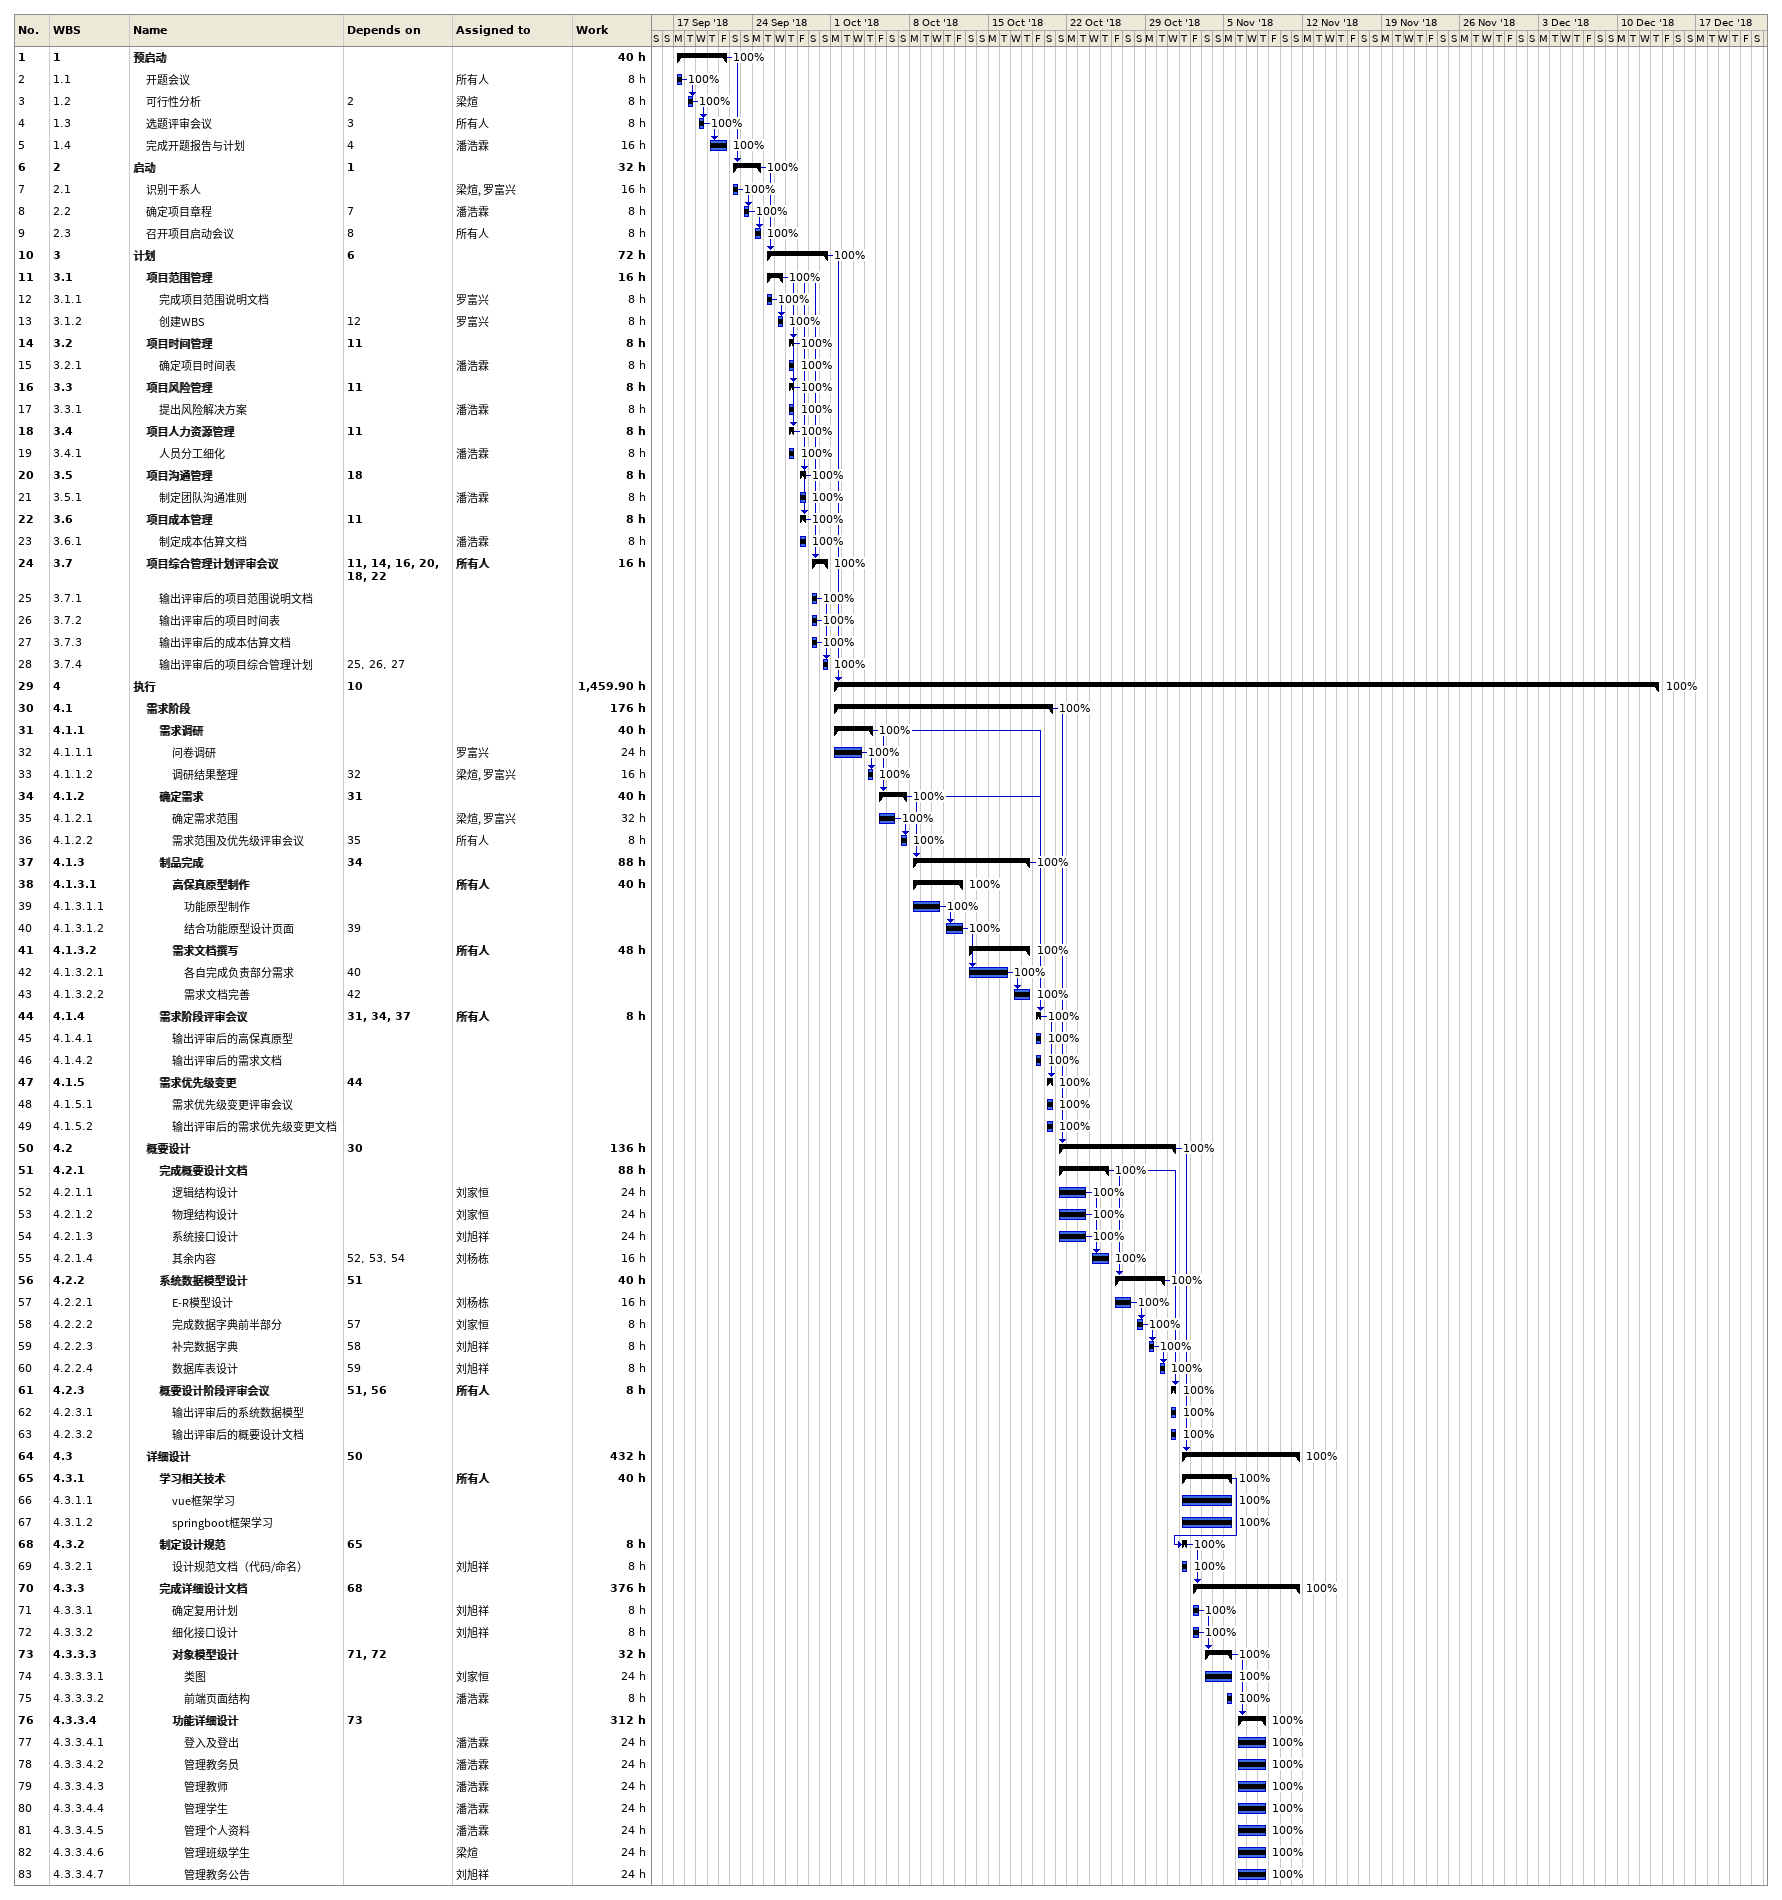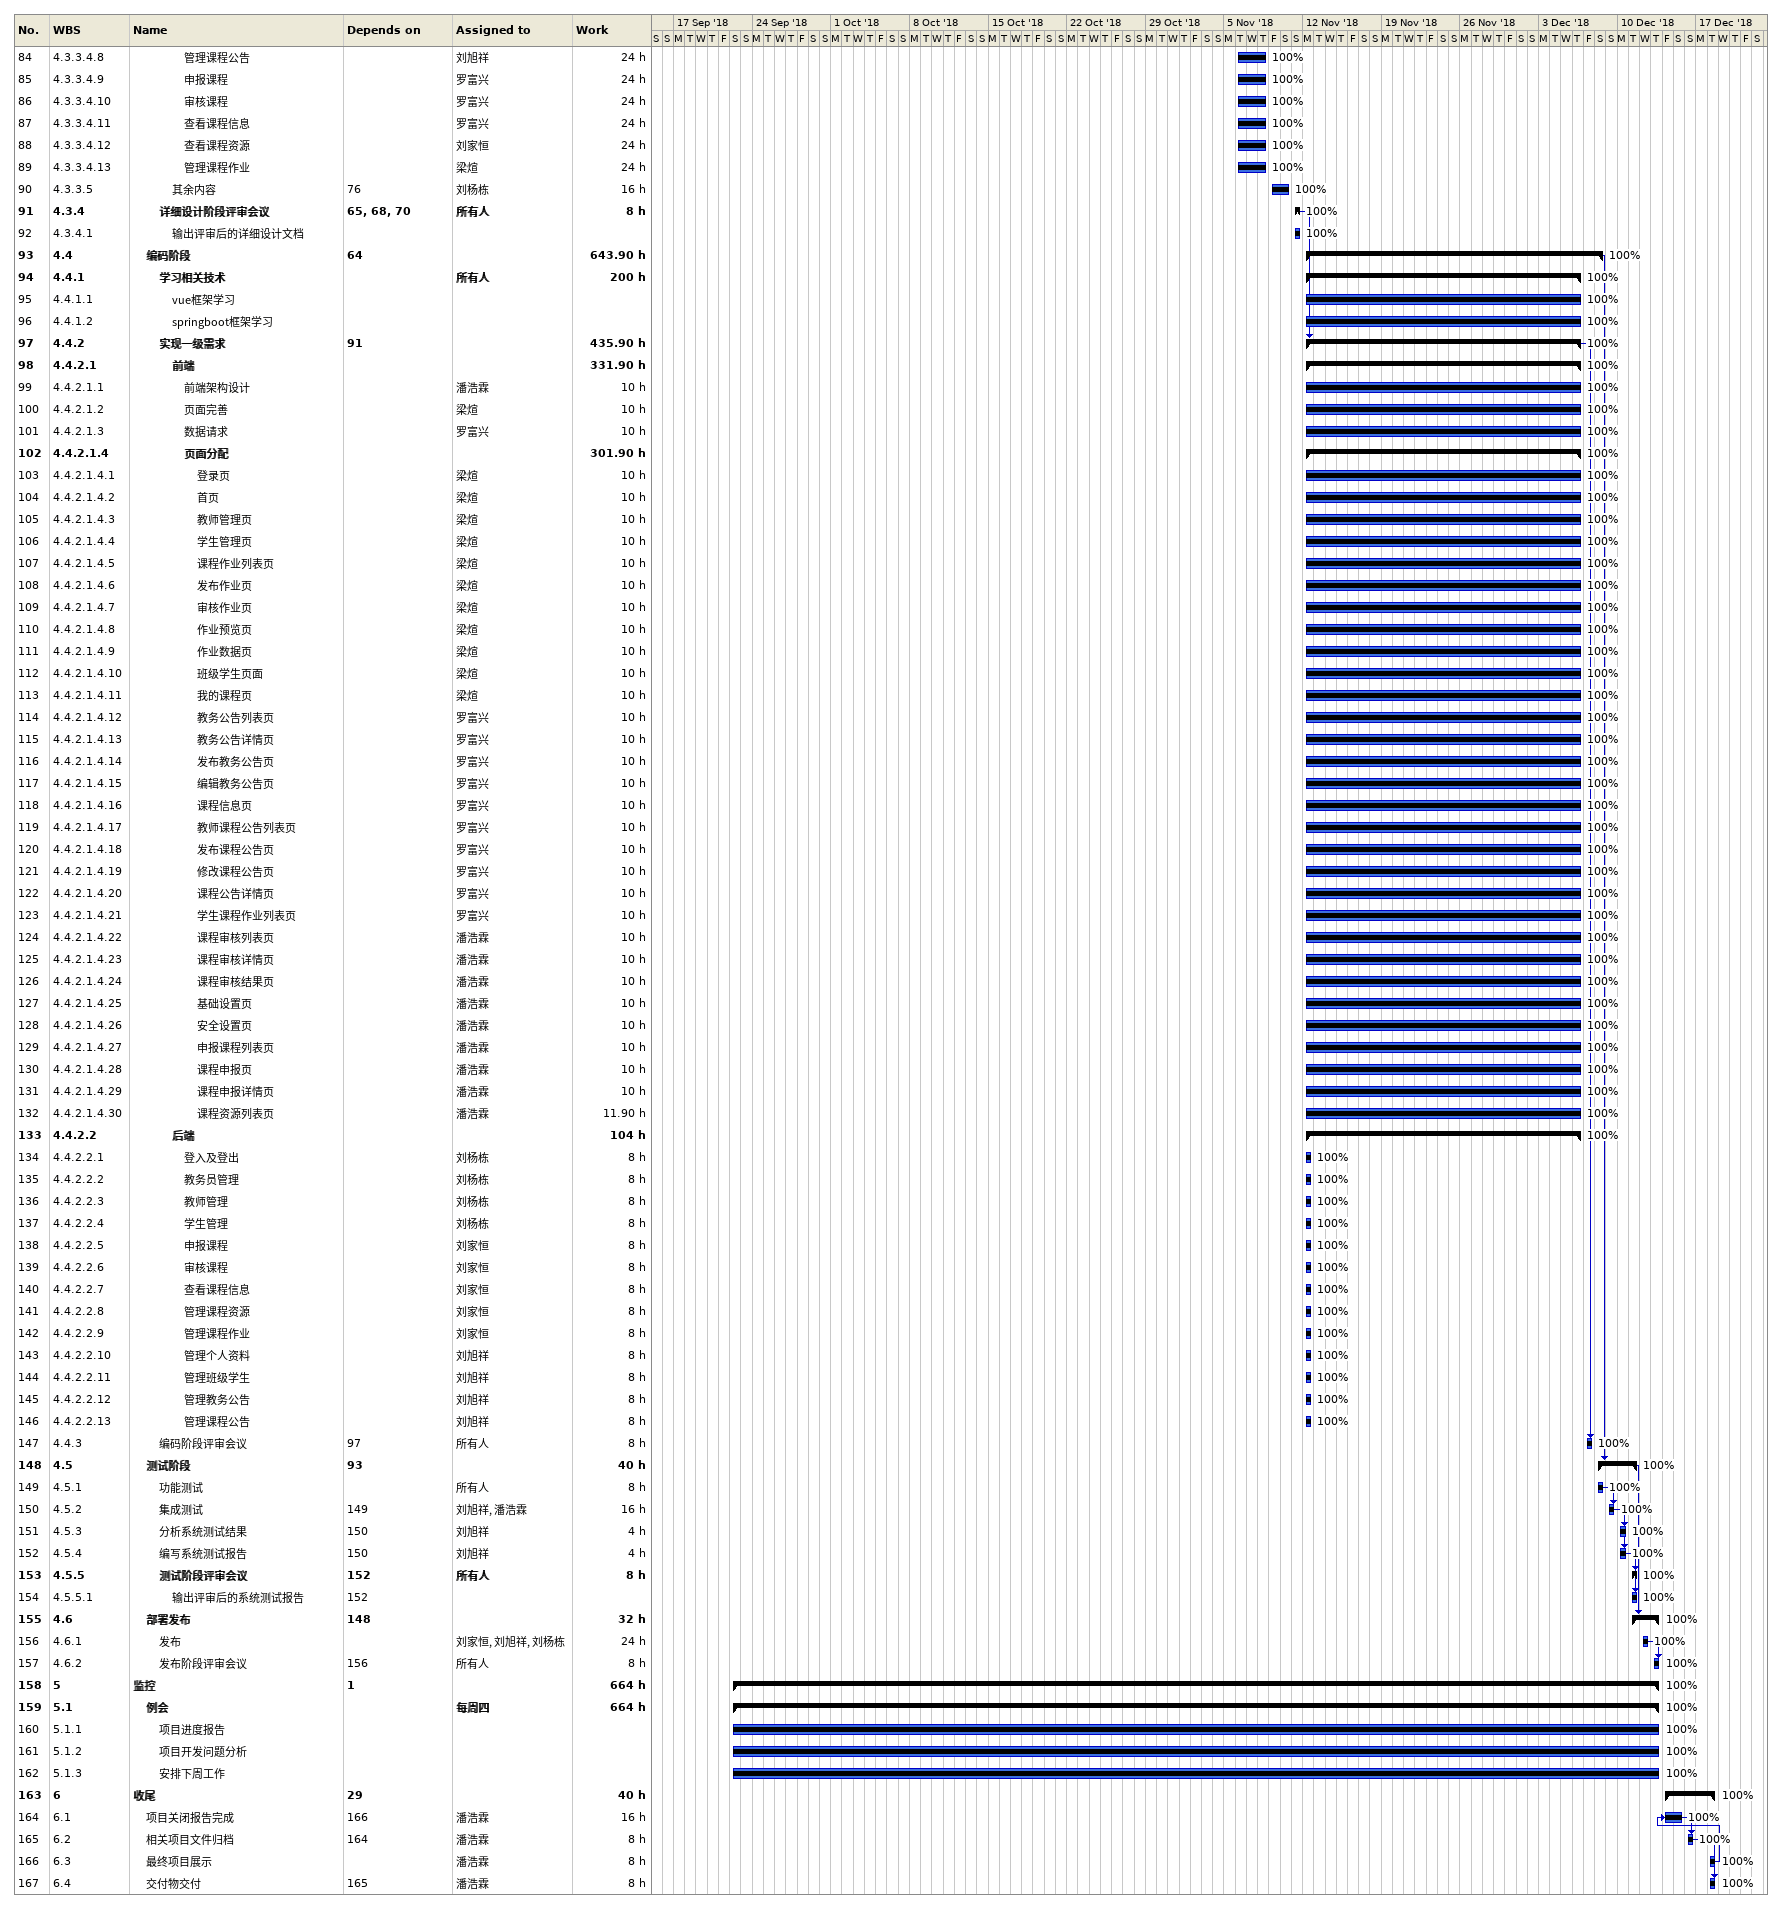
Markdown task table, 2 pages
| ID | WBS | Task | Start | Finish | Predecessors | Resources | % complete | Work (h) |
|---|---|---|---|---|---|---|---|---|
| 1 | 1 | **预启动** | 2018-09-17 | 2018-09-21 |  |  | 100 | 40 |
| 2 | 1.1 | 开题会议 | 2018-09-17 | 2018-09-17 |  | 所有人 | 100 | 8 |
| 3 | 1.2 | 可行性分析 | 2018-09-18 | 2018-09-18 | 2 | 梁煊 | 100 | 8 |
| 4 | 1.3 | 选题评审会议 | 2018-09-19 | 2018-09-19 | 3 | 所有人 | 100 | 8 |
| 5 | 1.4 | 完成开题报告与计划 | 2018-09-20 | 2018-09-21 | 4 | 潘浩霖 | 100 | 16 |
| 6 | 2 | **启动** | 2018-09-22 | 2018-09-24 | 1 |  | 100 | 32 |
| 7 | 2.1 | 识别干系人 | 2018-09-22 | 2018-09-22 |  | 梁煊, 罗富兴 | 100 | 16 |
| 8 | 2.2 | 确定项目章程 | 2018-09-23 | 2018-09-23 | 7 | 潘浩霖 | 100 | 8 |
| 9 | 2.3 | 召开项目启动会议 | 2018-09-24 | 2018-09-24 | 8 | 所有人 | 100 | 8 |
| 10 | 3 | **计划** | 2018-09-25 | 2018-09-30 | 6 |  | 100 | 72 |
| 11 | 3.1 | **项目范围管理** | 2018-09-25 | 2018-09-26 |  |  | 100 | 16 |
| 12 | 3.1.1 | 完成项目范围说明文档 | 2018-09-25 | 2018-09-25 |  | 罗富兴 | 100 | 8 |
| 13 | 3.1.2 | 创建WBS | 2018-09-26 | 2018-09-26 | 12 | 罗富兴 | 100 | 8 |
| 14 | 3.2 | **项目时间管理** | 2018-09-27 | 2018-09-27 | 11 |  | 100 | 8 |
| 15 | 3.2.1 | 确定项目时间表 | 2018-09-27 | 2018-09-27 |  | 潘浩霖 | 100 | 8 |
| 16 | 3.3 | **项目风险管理** | 2018-09-27 | 2018-09-27 | 11 |  | 100 | 8 |
| 17 | 3.3.1 | 提出风险解决方案 | 2018-09-27 | 2018-09-27 |  | 潘浩霖 | 100 | 8 |
| 18 | 3.4 | **项目人力资源管理** | 2018-09-27 | 2018-09-27 | 11 |  | 100 | 8 |
| 19 | 3.4.1 | 人员分工细化 | 2018-09-27 | 2018-09-27 |  | 潘浩霖 | 100 | 8 |
| 20 | 3.5 | **项目沟通管理** | 2018-09-28 | 2018-09-28 | 18 |  | 100 | 8 |
| 21 | 3.5.1 | 制定团队沟通准则 | 2018-09-28 | 2018-09-28 |  | 潘浩霖 | 100 | 8 |
| 22 | 3.6 | **项目成本管理** | 2018-09-28 | 2018-09-28 | 11 |  | 100 | 8 |
| 23 | 3.6.1 | 制定成本估算文档 | 2018-09-28 | 2018-09-28 |  | 潘浩霖 | 100 | 8 |
| 24 | 3.7 | **项目综合管理计划评审会议** | 2018-09-29 | 2018-09-30 | 11, 14, 16, 20, 18, 22 | 所有人 | 100 | 16 |
| 25 | 3.7.1 | 输出评审后的项目范围说明文档 | 2018-09-29 | 2018-09-29 |  |  | 100 |  |
| 26 | 3.7.2 | 输出评审后的项目时间表 | 2018-09-29 | 2018-09-29 |  |  | 100 |  |
| 27 | 3.7.3 | 输出评审后的成本估算文档 | 2018-09-29 | 2018-09-29 |  |  | 100 |  |
| 28 | 3.7.4 | 输出评审后的项目综合管理计划 | 2018-09-30 | 2018-09-30 | 25, 26, 27 |  | 100 |  |
| 29 | 4 | **执行** | 2018-10-01 | 2018-12-13 | 10 |  | 100 | 1459.90 |
| 30 | 4.1 | **需求阶段** | 2018-10-01 | 2018-10-20 |  |  | 100 | 176 |
| 31 | 4.1.1 | **需求调研** | 2018-10-01 | 2018-10-04 |  |  | 100 | 40 |
| 32 | 4.1.1.1 | 问卷调研 | 2018-10-01 | 2018-10-03 |  | 罗富兴 | 100 | 24 |
| 33 | 4.1.1.2 | 调研结果整理 | 2018-10-04 | 2018-10-04 | 32 | 梁煊, 罗富兴 | 100 | 16 |
| 34 | 4.1.2 | **确定需求** | 2018-10-05 | 2018-10-07 | 31 |  | 100 | 40 |
| 35 | 4.1.2.1 | 确定需求范围 | 2018-10-05 | 2018-10-06 |  | 梁煊, 罗富兴 | 100 | 32 |
| 36 | 4.1.2.2 | 需求范围及优先级评审会议 | 2018-10-07 | 2018-10-07 | 35 | 所有人 | 100 | 8 |
| 37 | 4.1.3 | **制品完成** | 2018-10-08 | 2018-10-18 | 34 |  | 100 | 88 |
| 38 | 4.1.3.1 | **高保真原型制作** | 2018-10-08 | 2018-10-12 |  | 所有人 | 100 | 40 |
| 39 | 4.1.3.1.1 | 功能原型制作 | 2018-10-08 | 2018-10-10 |  |  | 100 |  |
| 40 | 4.1.3.1.2 | 结合功能原型设计页面 | 2018-10-11 | 2018-10-12 | 39 |  | 100 |  |
| 41 | 4.1.3.2 | **需求文档撰写** | 2018-10-13 | 2018-10-18 |  | 所有人 | 100 | 48 |
| 42 | 4.1.3.2.1 | 各自完成负责部分需求 | 2018-10-13 | 2018-10-16 | 40 |  | 100 |  |
| 43 | 4.1.3.2.2 | 需求文档完善 | 2018-10-17 | 2018-10-18 | 42 |  | 100 |  |
| 44 | 4.1.4 | **需求阶段评审会议** | 2018-10-19 | 2018-10-19 | 31, 34, 37 | 所有人 | 100 | 8 |
| 45 | 4.1.4.1 | 输出评审后的高保真原型 | 2018-10-19 | 2018-10-19 |  |  | 100 |  |
| 46 | 4.1.4.2 | 输出评审后的需求文档 | 2018-10-19 | 2018-10-19 |  |  | 100 |  |
| 47 | 4.1.5 | **需求优先级变更** | 2018-10-20 | 2018-10-20 | 44 |  | 100 |  |
| 48 | 4.1.5.1 | 需求优先级变更评审会议 | 2018-10-20 | 2018-10-20 |  |  | 100 |  |
| 49 | 4.1.5.2 | 输出评审后的需求优先级变更文档 | 2018-10-20 | 2018-10-20 |  |  | 100 |  |
| 50 | 4.2 | **概要设计** | 2018-10-21 | 2018-10-31 | 30 |  | 100 | 136 |
| 51 | 4.2.1 | **完成概要设计文档** | 2018-10-21 | 2018-10-25 |  |  | 100 | 88 |
| 52 | 4.2.1.1 | 逻辑结构设计 | 2018-10-21 | 2018-10-23 |  | 刘家恒 | 100 | 24 |
| 53 | 4.2.1.2 | 物理结构设计 | 2018-10-21 | 2018-10-23 |  | 刘家恒 | 100 | 24 |
| 54 | 4.2.1.3 | 系统接口设计 | 2018-10-21 | 2018-10-23 |  | 刘旭祥 | 100 | 24 |
| 55 | 4.2.1.4 | 其余内容 | 2018-10-24 | 2018-10-25 | 52, 53, 54 | 刘杨栋 | 100 | 16 |
| 56 | 4.2.2 | **系统数据模型设计** | 2018-10-26 | 2018-10-30 | 51 |  | 100 | 40 |
| 57 | 4.2.2.1 | E-R模型设计 | 2018-10-26 | 2018-10-27 |  | 刘杨栋 | 100 | 16 |
| 58 | 4.2.2.2 | 完成数据字典前半部分 | 2018-10-28 | 2018-10-28 | 57 | 刘家恒 | 100 | 8 |
| 59 | 4.2.2.3 | 补完数据字典 | 2018-10-29 | 2018-10-29 | 58 | 刘旭祥 | 100 | 8 |
| 60 | 4.2.2.4 | 数据库表设计 | 2018-10-30 | 2018-10-30 | 59 | 刘旭祥 | 100 | 8 |
| 61 | 4.2.3 | **概要设计阶段评审会议** | 2018-10-31 | 2018-10-31 | 51, 56 | 所有人 | 100 | 8 |
| 62 | 4.2.3.1 | 输出评审后的系统数据模型 | 2018-10-31 | 2018-10-31 |  |  | 100 |  |
| 63 | 4.2.3.2 | 输出评审后的概要设计文档 | 2018-10-31 | 2018-10-31 |  |  | 100 |  |
| 64 | 4.3 | **详细设计** | 2018-11-01 | 2018-11-11 | 50 |  | 100 | 432 |
| 65 | 4.3.1 | **学习相关技术** | 2018-11-01 | 2018-11-05 |  | 所有人 | 100 | 40 |
| 66 | 4.3.1.1 | vue框架学习 | 2018-11-01 | 2018-11-05 |  |  | 100 |  |
| 67 | 4.3.1.2 | springboot框架学习 | 2018-11-01 | 2018-11-05 |  |  | 100 |  |
| 68 | 4.3.2 | **制定设计规范** | 2018-11-01 | 2018-11-01 | 65 |  | 100 | 8 |
| 69 | 4.3.2.1 | 设计规范文档（代码/命名） | 2018-11-01 | 2018-11-01 |  | 刘旭祥 | 100 | 8 |
| 70 | 4.3.3 | **完成详细设计文档** | 2018-11-02 | 2018-11-11 | 68 |  | 100 | 376 |
| 71 | 4.3.3.1 | 确定复用计划 | 2018-11-02 | 2018-11-02 |  | 刘旭祥 | 100 | 8 |
| 72 | 4.3.3.2 | 细化接口设计 | 2018-11-02 | 2018-11-02 |  | 刘旭祥 | 100 | 8 |
| 73 | 4.3.3.3 | **对象模型设计** | 2018-11-03 | 2018-11-05 | 71, 72 |  | 100 | 32 |
| 74 | 4.3.3.3.1 | 类图 | 2018-11-03 | 2018-11-05 |  | 刘家恒 | 100 | 24 |
| 75 | 4.3.3.3.2 | 前端页面结构 | 2018-11-05 | 2018-11-05 |  | 潘浩霖 | 100 | 8 |
| 76 | 4.3.3.4 | **功能详细设计** | 2018-11-06 | 2018-11-08 | 73 |  | 100 | 312 |
| 77 | 4.3.3.4.1 | 登入及登出 | 2018-11-06 | 2018-11-08 |  | 潘浩霖 | 100 | 24 |
| 78 | 4.3.3.4.2 | 管理教务员 | 2018-11-06 | 2018-11-08 |  | 潘浩霖 | 100 | 24 |
| 79 | 4.3.3.4.3 | 管理教师 | 2018-11-06 | 2018-11-08 |  | 潘浩霖 | 100 | 24 |
| 80 | 4.3.3.4.4 | 管理学生 | 2018-11-06 | 2018-11-08 |  | 潘浩霖 | 100 | 24 |
| 81 | 4.3.3.4.5 | 管理个人资料 | 2018-11-06 | 2018-11-08 |  | 潘浩霖 | 100 | 24 |
| 82 | 4.3.3.4.6 | 管理班级学生 | 2018-11-06 | 2018-11-08 |  | 梁煊 | 100 | 24 |
| 83 | 4.3.3.4.7 | 管理教务公告 | 2018-11-06 | 2018-11-08 |  | 刘旭祥 | 100 | 24 |
| 84 | 4.3.3.4.8 | 管理课程公告 | 2018-11-06 | 2018-11-08 |  | 刘旭祥 | 100 | 24 |
| 85 | 4.3.3.4.9 | 申报课程 | 2018-11-06 | 2018-11-08 |  | 罗富兴 | 100 | 24 |
| 86 | 4.3.3.4.10 | 审核课程 | 2018-11-06 | 2018-11-08 |  | 罗富兴 | 100 | 24 |
| 87 | 4.3.3.4.11 | 查看课程信息 | 2018-11-06 | 2018-11-08 |  | 罗富兴 | 100 | 24 |
| 88 | 4.3.3.4.12 | 查看课程资源 | 2018-11-06 | 2018-11-08 |  | 刘家恒 | 100 | 24 |
| 89 | 4.3.3.4.13 | 管理课程作业 | 2018-11-06 | 2018-11-08 |  | 梁煊 | 100 | 24 |
| 90 | 4.3.3.5 | 其余内容 | 2018-11-09 | 2018-11-10 | 76 | 刘杨栋 | 100 | 16 |
| 91 | 4.3.4 | **详细设计阶段评审会议** | 2018-11-11 | 2018-11-11 | 65, 68, 70 | 所有人 | 100 | 8 |
| 92 | 4.3.4.1 | 输出评审后的详细设计文档 | 2018-11-11 | 2018-11-11 |  |  | 100 |  |
| 93 | 4.4 | **编码阶段** | 2018-11-12 | 2018-12-08 | 64 |  | 100 | 643.90 |
| 94 | 4.4.1 | **学习相关技术** | 2018-11-12 | 2018-12-06 |  | 所有人 | 100 | 200 |
| 95 | 4.4.1.1 | vue框架学习 | 2018-11-12 | 2018-12-06 |  |  | 100 |  |
| 96 | 4.4.1.2 | springboot框架学习 | 2018-11-12 | 2018-12-06 |  |  | 100 |  |
| 97 | 4.4.2 | **实现一级需求** | 2018-11-12 | 2018-12-06 | 91 |  | 100 | 435.90 |
| 98 | 4.4.2.1 | **前端** | 2018-11-12 | 2018-12-06 |  |  | 100 | 331.90 |
| 99 | 4.4.2.1.1 | 前端架构设计 | 2018-11-12 | 2018-12-06 |  | 潘浩霖 | 100 | 10 |
| 100 | 4.4.2.1.2 | 页面完善 | 2018-11-12 | 2018-12-06 |  | 梁煊 | 100 | 10 |
| 101 | 4.4.2.1.3 | 数据请求 | 2018-11-12 | 2018-12-06 |  | 罗富兴 | 100 | 10 |
| 102 | 4.4.2.1.4 | **页面分配** | 2018-11-12 | 2018-12-06 |  |  | 100 | 301.90 |
| 103 | 4.4.2.1.4.1 | 登录页 | 2018-11-12 | 2018-12-06 |  | 梁煊 | 100 | 10 |
| 104 | 4.4.2.1.4.2 | 首页 | 2018-11-12 | 2018-12-06 |  | 梁煊 | 100 | 10 |
| 105 | 4.4.2.1.4.3 | 教师管理页 | 2018-11-12 | 2018-12-06 |  | 梁煊 | 100 | 10 |
| 106 | 4.4.2.1.4.4 | 学生管理页 | 2018-11-12 | 2018-12-06 |  | 梁煊 | 100 | 10 |
| 107 | 4.4.2.1.4.5 | 课程作业列表页 | 2018-11-12 | 2018-12-06 |  | 梁煊 | 100 | 10 |
| 108 | 4.4.2.1.4.6 | 发布作业页 | 2018-11-12 | 2018-12-06 |  | 梁煊 | 100 | 10 |
| 109 | 4.4.2.1.4.7 | 审核作业页 | 2018-11-12 | 2018-12-06 |  | 梁煊 | 100 | 10 |
| 110 | 4.4.2.1.4.8 | 作业预览页 | 2018-11-12 | 2018-12-06 |  | 梁煊 | 100 | 10 |
| 111 | 4.4.2.1.4.9 | 作业数据页 | 2018-11-12 | 2018-12-06 |  | 梁煊 | 100 | 10 |
| 112 | 4.4.2.1.4.10 | 班级学生页面 | 2018-11-12 | 2018-12-06 |  | 梁煊 | 100 | 10 |
| 113 | 4.4.2.1.4.11 | 我的课程页 | 2018-11-12 | 2018-12-06 |  | 梁煊 | 100 | 10 |
| 114 | 4.4.2.1.4.12 | 教务公告列表页 | 2018-11-12 | 2018-12-06 |  | 罗富兴 | 100 | 10 |
| 115 | 4.4.2.1.4.13 | 教务公告详情页 | 2018-11-12 | 2018-12-06 |  | 罗富兴 | 100 | 10 |
| 116 | 4.4.2.1.4.14 | 发布教务公告页 | 2018-11-12 | 2018-12-06 |  | 罗富兴 | 100 | 10 |
| 117 | 4.4.2.1.4.15 | 编辑教务公告页 | 2018-11-12 | 2018-12-06 |  | 罗富兴 | 100 | 10 |
| 118 | 4.4.2.1.4.16 | 课程信息页 | 2018-11-12 | 2018-12-06 |  | 罗富兴 | 100 | 10 |
| 119 | 4.4.2.1.4.17 | 教师课程公告列表页 | 2018-11-12 | 2018-12-06 |  | 罗富兴 | 100 | 10 |
| 120 | 4.4.2.1.4.18 | 发布课程公告页 | 2018-11-12 | 2018-12-06 |  | 罗富兴 | 100 | 10 |
| 121 | 4.4.2.1.4.19 | 修改课程公告页 | 2018-11-12 | 2018-12-06 |  | 罗富兴 | 100 | 10 |
| 122 | 4.4.2.1.4.20 | 课程公告详情页 | 2018-11-12 | 2018-12-06 |  | 罗富兴 | 100 | 10 |
| 123 | 4.4.2.1.4.21 | 学生课程作业列表页 | 2018-11-12 | 2018-12-06 |  | 罗富兴 | 100 | 10 |
| 124 | 4.4.2.1.4.22 | 课程审核列表页 | 2018-11-12 | 2018-12-06 |  | 潘浩霖 | 100 | 10 |
| 125 | 4.4.2.1.4.23 | 课程审核详情页 | 2018-11-12 | 2018-12-06 |  | 潘浩霖 | 100 | 10 |
| 126 | 4.4.2.1.4.24 | 课程审核结果页 | 2018-11-12 | 2018-12-06 |  | 潘浩霖 | 100 | 10 |
| 127 | 4.4.2.1.4.25 | 基础设置页 | 2018-11-12 | 2018-12-06 |  | 潘浩霖 | 100 | 10 |
| 128 | 4.4.2.1.4.26 | 安全设置页 | 2018-11-12 | 2018-12-06 |  | 潘浩霖 | 100 | 10 |
| 129 | 4.4.2.1.4.27 | 申报课程列表页 | 2018-11-12 | 2018-12-06 |  | 潘浩霖 | 100 | 10 |
| 130 | 4.4.2.1.4.28 | 课程申报页 | 2018-11-12 | 2018-12-06 |  | 潘浩霖 | 100 | 10 |
| 131 | 4.4.2.1.4.29 | 课程申报详情页 | 2018-11-12 | 2018-12-06 |  | 潘浩霖 | 100 | 10 |
| 132 | 4.4.2.1.4.30 | 课程资源列表页 | 2018-11-12 | 2018-12-06 |  | 潘浩霖 | 100 | 11.90 |
| 133 | 4.4.2.2 | **后端** | 2018-11-12 | 2018-12-06 |  |  | 100 | 104 |
| 134 | 4.4.2.2.1 | 登入及登出 | 2018-11-12 | 2018-11-12 |  | 刘杨栋 | 100 | 8 |
| 135 | 4.4.2.2.2 | 教务员管理 | 2018-11-12 | 2018-11-12 |  | 刘杨栋 | 100 | 8 |
| 136 | 4.4.2.2.3 | 教师管理 | 2018-11-12 | 2018-11-12 |  | 刘杨栋 | 100 | 8 |
| 137 | 4.4.2.2.4 | 学生管理 | 2018-11-12 | 2018-11-12 |  | 刘杨栋 | 100 | 8 |
| 138 | 4.4.2.2.5 | 申报课程 | 2018-11-12 | 2018-11-12 |  | 刘家恒 | 100 | 8 |
| 139 | 4.4.2.2.6 | 审核课程 | 2018-11-12 | 2018-11-12 |  | 刘家恒 | 100 | 8 |
| 140 | 4.4.2.2.7 | 查看课程信息 | 2018-11-12 | 2018-11-12 |  | 刘家恒 | 100 | 8 |
| 141 | 4.4.2.2.8 | 管理课程资源 | 2018-11-12 | 2018-11-12 |  | 刘家恒 | 100 | 8 |
| 142 | 4.4.2.2.9 | 管理课程作业 | 2018-11-12 | 2018-11-12 |  | 刘家恒 | 100 | 8 |
| 143 | 4.4.2.2.10 | 管理个人资料 | 2018-11-12 | 2018-11-12 |  | 刘旭祥 | 100 | 8 |
| 144 | 4.4.2.2.11 | 管理班级学生 | 2018-11-12 | 2018-11-12 |  | 刘旭祥 | 100 | 8 |
| 145 | 4.4.2.2.12 | 管理教务公告 | 2018-11-12 | 2018-11-12 |  | 刘旭祥 | 100 | 8 |
| 146 | 4.4.2.2.13 | 管理课程公告 | 2018-11-12 | 2018-11-12 |  | 刘旭祥 | 100 | 8 |
| 147 | 4.4.3 | 编码阶段评审会议 | 2018-12-07 | 2018-12-07 | 97 | 所有人 | 100 | 8 |
| 148 | 4.5 | **测试阶段** | 2018-12-08 | 2018-12-11 | 93 |  | 100 | 40 |
| 149 | 4.5.1 | 功能测试 | 2018-12-08 | 2018-12-08 |  | 所有人 | 100 | 8 |
| 150 | 4.5.2 | 集成测试 | 2018-12-09 | 2018-12-09 | 149 | 刘旭祥, 潘浩霖 | 100 | 16 |
| 151 | 4.5.3 | 分析系统测试结果 | 2018-12-10 | 2018-12-10 | 150 | 刘旭祥 | 100 | 4 |
| 152 | 4.5.4 | 编写系统测试报告 | 2018-12-10 | 2018-12-10 | 150 | 刘旭祥 | 100 | 4 |
| 153 | 4.5.5 | **测试阶段评审会议** | 2018-12-11 | 2018-12-11 | 152 | 所有人 | 100 | 8 |
| 154 | 4.5.5.1 | 输出评审后的系统测试报告 | 2018-12-11 | 2018-12-11 | 152 |  | 100 |  |
| 155 | 4.6 | **部署发布** | 2018-12-11 | 2018-12-13 | 148 |  | 100 | 32 |
| 156 | 4.6.1 | 发布 | 2018-12-12 | 2018-12-12 |  | 刘家恒, 刘旭祥, 刘杨栋 | 100 | 24 |
| 157 | 4.6.2 | 发布阶段评审会议 | 2018-12-13 | 2018-12-13 | 156 | 所有人 | 100 | 8 |
| 158 | 5 | **监控** | 2018-09-22 | 2018-12-13 | 1 |  | 100 | 664 |
| 159 | 5.1 | **例会** | 2018-09-22 | 2018-12-13 |  | 每周四 | 100 | 664 |
| 160 | 5.1.1 | 项目进度报告 | 2018-09-22 | 2018-12-13 |  |  | 100 |  |
| 161 | 5.1.2 | 项目开发问题分析 | 2018-09-22 | 2018-12-13 |  |  | 100 |  |
| 162 | 5.1.3 | 安排下周工作 | 2018-09-22 | 2018-12-13 |  |  | 100 |  |
| 163 | 6 | **收尾** | 2018-12-14 | 2018-12-18 | 29 |  | 100 | 40 |
| 164 | 6.1 | 项目关闭报告完成 | 2018-12-14 | 2018-12-15 | 166 | 潘浩霖 | 100 | 16 |
| 165 | 6.2 | 相关项目文件归档 | 2018-12-16 | 2018-12-16 | 164 | 潘浩霖 | 100 | 8 |
| 166 | 6.3 | 最终项目展示 | 2018-12-18 | 2018-12-18 |  | 潘浩霖 | 100 | 8 |
| 167 | 6.4 | 交付物交付 | 2018-12-18 | 2018-12-18 | 165 | 潘浩霖 | 100 | 8 |
